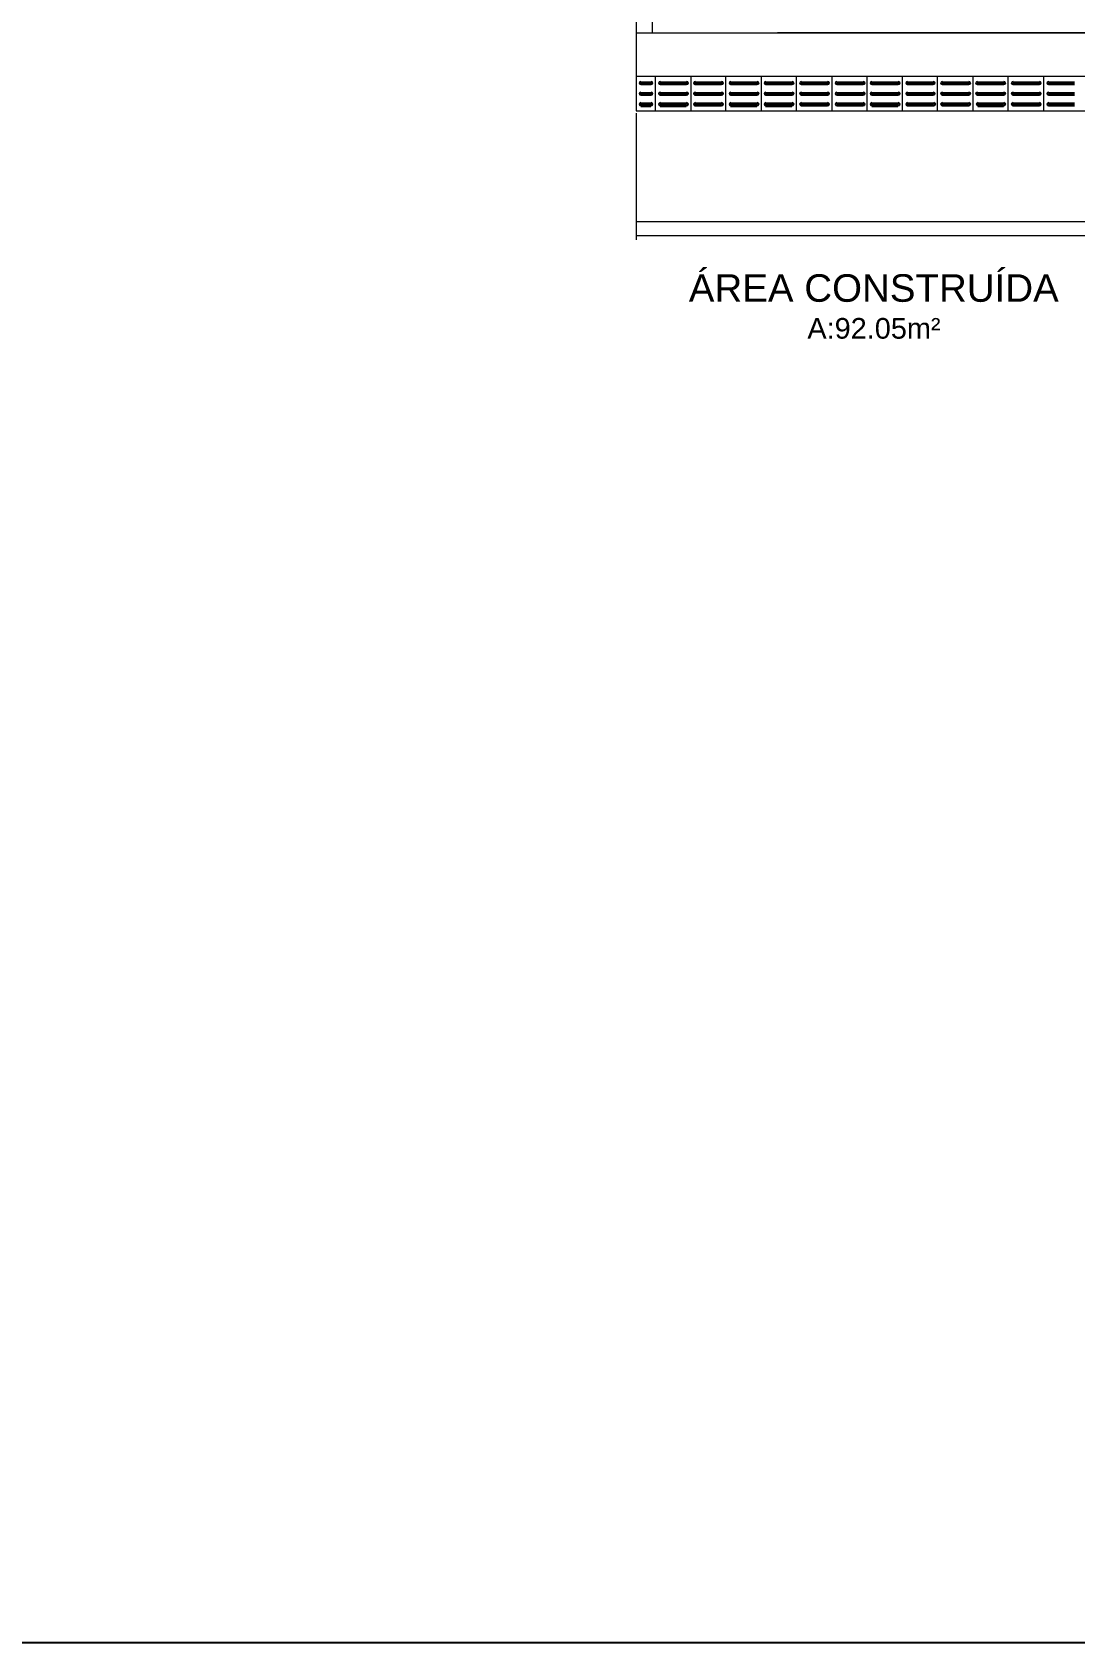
# Model space of a CAD drawing. Header units: millimetres. Extents: x 21 to 236, y 15 to 64.
# Drawn here: x 183.73 to 191.3, y 15.27 to 26.97 of the extents above; entities that cross this region are included whole.
import ezdxf

# ---------------------------------------------------------------- set-up
doc = ezdxf.new("R2010")
doc.units = ezdxf.units.MM
doc.linetypes.add('ELETRODUTO_TETO', pattern=[1000, 1000, 0])
for name, color, linetype in [('PDF_Calçada', 210, 'Continuous'), ('PDF_Cota', 90, 'Continuous'), ('PDF_Sinalização', 1, 'Continuous'), ('PDF_Terreno', 7, 'Continuous'), ('PDF_Text', 70, 'Continuous'), ('VIEW', 16, 'Continuous')]:
    doc.layers.add(name, color=color, linetype=linetype)
doc.styles.add('PDF Arial', font='arial.ttf')

msp = doc.modelspace()

# ---------------------------------------------------------------- linework, layer by layer
at = {"layer": 'PDF_Calçada', "lineweight": 0}
for points in [[(188.119, 26.961), (188.119, 26.644)], [(188.119, 26.377), (188.119, 25.457)]]:
    msp.add_lwpolyline(points, dxfattribs=at)
at = {"layer": 'PDF_Cota', "lineweight": 0}
for points in [[(188.237, 26.961), (197.995, 26.961)], [(192.91, 26.961), (189.144, 26.961)], [(198.122, 25.588), (188.119, 25.588)], [(198.122, 25.488), (188.119, 25.488)]]:
    msp.add_lwpolyline(points, dxfattribs=at)
at = {"layer": 'PDF_Sinalização', "color": 2, "lineweight": 0}
for points in [[(193.123, 26.644), (188.119, 26.644), (188.119, 26.395), (193.123, 26.395)], [(188.224, 26.59), (188.151, 26.59)], [(188.255, 26.644), (188.255, 26.395)], [(188.482, 26.59), (188.292, 26.59)], [(188.514, 26.644), (188.514, 26.395)], [(188.736, 26.59), (188.545, 26.59)], [(188.767, 26.644), (188.767, 26.395)], [(188.994, 26.59), (188.804, 26.59)], [(189.026, 26.644), (189.026, 26.395)], [(189.248, 26.59), (189.058, 26.59)], [(189.28, 26.644), (189.28, 26.395)], [(189.506, 26.59), (189.316, 26.59)], [(189.538, 26.644), (189.538, 26.395)], [(189.765, 26.59), (189.574, 26.59)], [(189.792, 26.644), (189.792, 26.395)], [(190.018, 26.59), (189.828, 26.59)], [(190.05, 26.644), (190.05, 26.395)], [(190.272, 26.59), (190.086, 26.59)], [(190.304, 26.644), (190.304, 26.395)], [(190.531, 26.59), (190.34, 26.59)], [(190.562, 26.644), (190.562, 26.395)], [(190.784, 26.59), (190.594, 26.59)], [(190.816, 26.644), (190.816, 26.395)], [(191.043, 26.59), (190.852, 26.59)], [(191.074, 26.644), (191.074, 26.395)], [(191.301, 26.59), (191.111, 26.59)], [(188.224, 26.513), (188.151, 26.513)], [(188.224, 26.436), (188.151, 26.436)], [(188.482, 26.513), (188.292, 26.513)], [(188.482, 26.436), (188.292, 26.436)], [(188.736, 26.513), (188.545, 26.513)], [(188.736, 26.436), (188.545, 26.436)], [(188.994, 26.513), (188.804, 26.513)], [(188.994, 26.436), (188.804, 26.436)], [(189.248, 26.513), (189.058, 26.513)], [(189.248, 26.436), (189.058, 26.436)], [(189.506, 26.513), (189.316, 26.513)], [(189.506, 26.436), (189.316, 26.436)], [(189.765, 26.513), (189.574, 26.513)], [(189.765, 26.436), (189.574, 26.436)], [(190.018, 26.513), (189.828, 26.513)], [(190.018, 26.436), (189.828, 26.436)], [(190.272, 26.513), (190.086, 26.513)], [(190.277, 26.436), (190.086, 26.436)], [(190.531, 26.513), (190.34, 26.513)], [(190.531, 26.436), (190.34, 26.436)], [(190.784, 26.513), (190.594, 26.513)], [(190.784, 26.436), (190.599, 26.436)], [(191.043, 26.513), (190.852, 26.513)], [(191.043, 26.436), (190.852, 26.436)], [(191.301, 26.513), (191.111, 26.513)], [(191.301, 26.436), (191.111, 26.436)]]:
    msp.add_lwpolyline(points, dxfattribs=at)
for points in [[(188.153, 26.608, 0.999999), (188.153, 26.585, -0.999999)], [(188.226, 26.585, 0.999999), (188.226, 26.608, -0.999999)], [(188.226, 26.59, 0.999999), (188.226, 26.603, -0.999999)], [(188.294, 26.608, 0.999999), (188.294, 26.585, -0.999999)], [(188.484, 26.585, 0.999999), (188.484, 26.608, -0.999999)], [(188.484, 26.59, 0.999999), (188.484, 26.603, -0.999999)], [(188.548, 26.608, 0.999999), (188.548, 26.585, -0.999999)], [(188.738, 26.585, 0.999999), (188.738, 26.608, -0.999999)], [(188.738, 26.59, 0.999999), (188.738, 26.603, -0.999999)], [(188.806, 26.608, 0.999999), (188.806, 26.585, -0.999999)], [(188.996, 26.585, 0.999999), (188.996, 26.608, -0.999999)], [(188.996, 26.59, 0.999999), (188.996, 26.603, -0.999999)], [(189.06, 26.608, 0.999999), (189.06, 26.585, -0.999999)], [(189.25, 26.585, 0.999999), (189.25, 26.608, -0.999999)], [(189.25, 26.59, 0.999999), (189.25, 26.603, -0.999999)], [(189.318, 26.608, 0.999999), (189.318, 26.585, -0.999999)], [(189.509, 26.585, 0.999999), (189.508, 26.608, -0.999999)], [(189.509, 26.59, 0.999999), (189.508, 26.603, -0.999999)], [(189.576, 26.608, 0.999999), (189.577, 26.585, -0.999999)], [(189.767, 26.585, 0.999999), (189.767, 26.608, -0.999999)], [(189.767, 26.59, 0.999999), (189.767, 26.603, -0.999999)], [(189.83, 26.608, 0.999999), (189.83, 26.585, -0.999999)], [(190.021, 26.585, 0.999999), (190.021, 26.608, -0.999999)], [(190.021, 26.59, 0.999999), (190.021, 26.603, -0.999999)], [(190.089, 26.608, 0.999999), (190.089, 26.585, -0.999999)], [(190.275, 26.585, 0.999999), (190.274, 26.608, -0.999999)], [(190.274, 26.59, 0.999999), (190.274, 26.603, -0.999999)], [(190.342, 26.608, 0.999999), (190.342, 26.585, -0.999999)], [(190.533, 26.585, 0.999999), (190.533, 26.608, -0.999999)], [(190.533, 26.59, 0.999999), (190.533, 26.603, -0.999999)], [(190.596, 26.608, 0.999999), (190.596, 26.585, -0.999999)], [(190.787, 26.585, 0.999999), (190.787, 26.608, -0.999999)], [(190.787, 26.59, 0.999999), (190.787, 26.603, -0.999999)], [(190.855, 26.608, 0.999999), (190.855, 26.585, -0.999999)], [(191.045, 26.585, 0.999999), (191.045, 26.608, -0.999999)], [(191.045, 26.59, 0.999999), (191.045, 26.603, -0.999999)], [(191.113, 26.608, 0.999999), (191.113, 26.585, -0.999999)], [(188.153, 26.531, 0.999999), (188.153, 26.508, -0.999999)], [(188.153, 26.454, 0.999999), (188.153, 26.431, -0.999999)], [(188.226, 26.508, 0.999999), (188.226, 26.531, -0.999999)], [(188.226, 26.513, 0.999999), (188.226, 26.526, -0.999999)], [(188.226, 26.431, 0.999999), (188.226, 26.454, -0.999999)], [(188.226, 26.436, 0.999999), (188.226, 26.449, -0.999999)], [(188.294, 26.531, 0.999999), (188.294, 26.508, -0.999999)], [(188.294, 26.454, 0.999999), (188.294, 26.431, -0.999999)], [(188.484, 26.508, 0.999999), (188.484, 26.531, -0.999999)], [(188.484, 26.513, 0.999999), (188.484, 26.526, -0.999999)], [(188.484, 26.431, 0.999999), (188.484, 26.454, -0.999999)], [(188.484, 26.436, 0.999999), (188.484, 26.449, -0.999999)], [(188.548, 26.531, 0.999999), (188.548, 26.508, -0.999999)], [(188.548, 26.454, 0.999999), (188.548, 26.431, -0.999999)], [(188.738, 26.508, 0.999999), (188.738, 26.531, -0.999999)], [(188.738, 26.513, 0.999999), (188.738, 26.526, -0.999999)], [(188.738, 26.431, 0.999999), (188.738, 26.454, -0.999999)], [(188.738, 26.436, 0.999999), (188.738, 26.449, -0.999999)], [(188.806, 26.531, 0.999999), (188.806, 26.508, -0.999999)], [(188.806, 26.454, 0.999999), (188.806, 26.431, -0.999999)], [(188.996, 26.508, 0.999999), (188.996, 26.531, -0.999999)], [(188.996, 26.513, 0.999999), (188.996, 26.526, -0.999999)], [(188.996, 26.431, 0.999999), (188.996, 26.454, -0.999999)], [(188.996, 26.436, 0.999999), (188.996, 26.449, -0.999999)], [(189.06, 26.531, 0.999999), (189.06, 26.508, -0.999999)], [(189.06, 26.454, 0.999999), (189.06, 26.431, -0.999999)], [(189.25, 26.508, 0.999999), (189.25, 26.531, -0.999999)], [(189.25, 26.513, 0.999999), (189.25, 26.526, -0.999999)], [(189.25, 26.431, 0.999999), (189.25, 26.454, -0.999999)], [(189.25, 26.436, 0.999999), (189.25, 26.449, -0.999999)], [(189.318, 26.531, 0.999999), (189.318, 26.508, -0.999999)], [(189.318, 26.454, 0.999999), (189.318, 26.431, -0.999999)], [(189.509, 26.508, 0.999999), (189.508, 26.531, -0.999999)], [(189.509, 26.513, 0.999999), (189.508, 26.526, -0.999999)], [(189.509, 26.431, 0.999999), (189.508, 26.454, -0.999999)], [(189.509, 26.436, 0.999999), (189.508, 26.449, -0.999999)], [(189.576, 26.531, 0.999999), (189.577, 26.508, -0.999999)], [(189.576, 26.454, 0.999999), (189.577, 26.431, -0.999999)], [(189.767, 26.508, 0.999999), (189.767, 26.531, -0.999999)], [(189.767, 26.513, 0.999999), (189.767, 26.526, -0.999999)], [(189.767, 26.431, 0.999999), (189.767, 26.454, -0.999999)], [(189.767, 26.436, 0.999999), (189.767, 26.449, -0.999999)], [(189.83, 26.531, 0.999999), (189.83, 26.508, -0.999999)], [(189.83, 26.454, 0.999999), (189.83, 26.431, -0.999999)], [(190.021, 26.508, 0.999999), (190.021, 26.531, -0.999999)], [(190.021, 26.513, 0.999999), (190.021, 26.526, -0.999999)], [(190.021, 26.431, 0.999999), (190.021, 26.454, -0.999999)], [(190.021, 26.436, 0.999999), (190.021, 26.449, -0.999999)], [(190.089, 26.531, 0.999999), (190.089, 26.508, -0.999999)], [(190.089, 26.454, 0.999999), (190.089, 26.431, -0.999999)], [(190.275, 26.508, 0.999999), (190.274, 26.531, -0.999999)], [(190.274, 26.513, 0.999999), (190.274, 26.526, -0.999999)], [(190.279, 26.431, 0.999999), (190.279, 26.454, -0.999999)], [(190.279, 26.436, 0.999999), (190.279, 26.449, -0.999999)], [(190.342, 26.531, 0.999999), (190.342, 26.508, -0.999999)], [(190.342, 26.454, 0.999999), (190.342, 26.431, -0.999999)], [(190.533, 26.508, 0.999999), (190.533, 26.531, -0.999999)], [(190.533, 26.513, 0.999999), (190.533, 26.526, -0.999999)], [(190.533, 26.431, 0.999999), (190.533, 26.454, -0.999999)], [(190.533, 26.436, 0.999999), (190.533, 26.449, -0.999999)], [(190.596, 26.531, 0.999999), (190.596, 26.508, -0.999999)], [(190.601, 26.454, 0.999999), (190.601, 26.431, -0.999999)], [(190.787, 26.508, 0.999999), (190.787, 26.531, -0.999999)], [(190.787, 26.513, 0.999999), (190.787, 26.526, -0.999999)], [(190.787, 26.431, 0.999999), (190.787, 26.454, -0.999999)], [(190.787, 26.436, 0.999999), (190.787, 26.449, -0.999999)], [(190.855, 26.531, 0.999999), (190.855, 26.508, -0.999999)], [(190.855, 26.454, 0.999999), (190.855, 26.431, -0.999999)], [(191.045, 26.508, 0.999999), (191.045, 26.531, -0.999999)], [(191.045, 26.513, 0.999999), (191.045, 26.526, -0.999999)], [(191.045, 26.431, 0.999999), (191.045, 26.454, -0.999999)], [(191.045, 26.436, 0.999999), (191.045, 26.449, -0.999999)], [(191.113, 26.531, 0.999999), (191.113, 26.508, -0.999999)], [(191.113, 26.454, 0.999999), (191.113, 26.431, -0.999999)]]:
    msp.add_lwpolyline(points, format="xyb", close=True, dxfattribs=at)
for points in [[(188.151, 26.603), (188.224, 26.603)], [(188.224, 26.599), (188.151, 26.599)], [(188.224, 26.585), (188.151, 26.585)], [(188.292, 26.603), (188.482, 26.603)], [(188.482, 26.599), (188.292, 26.599)], [(188.482, 26.585), (188.292, 26.585)], [(188.545, 26.603), (188.736, 26.603)], [(188.736, 26.599), (188.545, 26.599)], [(188.736, 26.585), (188.545, 26.585)], [(188.804, 26.603), (188.994, 26.603)], [(188.994, 26.599), (188.804, 26.599)], [(188.994, 26.585), (188.804, 26.585)], [(189.058, 26.603), (189.248, 26.603)], [(189.248, 26.599), (189.058, 26.599)], [(189.248, 26.585), (189.058, 26.585)], [(189.316, 26.603), (189.506, 26.603)], [(189.506, 26.599), (189.316, 26.599)], [(189.506, 26.585), (189.316, 26.585)], [(189.574, 26.603), (189.765, 26.603)], [(189.765, 26.599), (189.574, 26.599)], [(189.765, 26.585), (189.574, 26.585)], [(189.828, 26.603), (190.018, 26.603)], [(190.018, 26.599), (189.828, 26.599)], [(190.018, 26.585), (189.828, 26.585)], [(190.086, 26.603), (190.272, 26.603)], [(190.272, 26.599), (190.086, 26.599)], [(190.272, 26.585), (190.086, 26.585)], [(190.34, 26.603), (190.531, 26.603)], [(190.531, 26.599), (190.34, 26.599)], [(190.531, 26.585), (190.34, 26.585)], [(190.594, 26.603), (190.784, 26.603)], [(190.784, 26.599), (190.594, 26.599)], [(190.784, 26.585), (190.594, 26.585)], [(190.852, 26.603), (191.043, 26.603)], [(191.043, 26.599), (190.852, 26.599)], [(191.043, 26.585), (190.852, 26.585)], [(191.111, 26.603), (191.301, 26.603)], [(191.301, 26.599), (191.111, 26.599)], [(191.301, 26.585), (191.111, 26.585)], [(188.151, 26.526), (188.224, 26.526)], [(188.224, 26.522), (188.151, 26.522)], [(188.224, 26.508), (188.151, 26.508)], [(188.151, 26.449), (188.224, 26.449)], [(188.224, 26.445), (188.151, 26.445)], [(188.292, 26.526), (188.482, 26.526)], [(188.482, 26.522), (188.292, 26.522)], [(188.482, 26.508), (188.292, 26.508)], [(188.292, 26.449), (188.482, 26.449)], [(188.482, 26.445), (188.292, 26.445)], [(188.545, 26.526), (188.736, 26.526)], [(188.736, 26.522), (188.545, 26.522)], [(188.736, 26.508), (188.545, 26.508)], [(188.545, 26.449), (188.736, 26.449)], [(188.736, 26.445), (188.545, 26.445)], [(188.736, 26.431), (188.545, 26.431)], [(188.804, 26.526), (188.994, 26.526)], [(188.994, 26.522), (188.804, 26.522)], [(188.994, 26.508), (188.804, 26.508)], [(188.804, 26.449), (188.994, 26.449)], [(188.994, 26.445), (188.804, 26.445)], [(189.058, 26.526), (189.248, 26.526)], [(189.248, 26.522), (189.058, 26.522)], [(189.248, 26.508), (189.058, 26.508)], [(189.058, 26.449), (189.248, 26.449)], [(189.248, 26.445), (189.058, 26.445)], [(189.316, 26.526), (189.506, 26.526)], [(189.506, 26.522), (189.316, 26.522)], [(189.506, 26.508), (189.316, 26.508)], [(189.316, 26.449), (189.506, 26.449)], [(189.506, 26.445), (189.316, 26.445)], [(189.506, 26.431), (189.316, 26.431)], [(189.574, 26.526), (189.765, 26.526)], [(189.765, 26.522), (189.574, 26.522)], [(189.765, 26.508), (189.574, 26.508)], [(189.574, 26.449), (189.765, 26.449)], [(189.765, 26.445), (189.574, 26.445)], [(189.765, 26.431), (189.574, 26.431)], [(189.828, 26.526), (190.018, 26.526)], [(190.018, 26.522), (189.828, 26.522)], [(190.018, 26.508), (189.828, 26.508)], [(189.828, 26.449), (190.018, 26.449)], [(190.018, 26.445), (189.828, 26.445)], [(190.086, 26.526), (190.272, 26.526)], [(190.272, 26.522), (190.086, 26.522)], [(190.272, 26.508), (190.086, 26.508)], [(190.086, 26.449), (190.277, 26.449)], [(190.277, 26.445), (190.086, 26.445)], [(190.277, 26.431), (190.086, 26.431)], [(190.34, 26.526), (190.531, 26.526)], [(190.531, 26.522), (190.34, 26.522)], [(190.531, 26.508), (190.34, 26.508)], [(190.34, 26.449), (190.531, 26.449)], [(190.531, 26.445), (190.34, 26.445)], [(190.531, 26.431), (190.34, 26.431)], [(190.594, 26.526), (190.784, 26.526)], [(190.784, 26.522), (190.594, 26.522)], [(190.784, 26.508), (190.594, 26.508)], [(190.599, 26.449), (190.784, 26.449)], [(190.784, 26.445), (190.599, 26.445)], [(190.852, 26.526), (191.043, 26.526)], [(191.043, 26.522), (190.852, 26.522)], [(191.043, 26.508), (190.852, 26.508)], [(190.852, 26.449), (191.043, 26.449)], [(191.043, 26.445), (190.852, 26.445)], [(191.043, 26.431), (190.852, 26.431)], [(191.111, 26.526), (191.301, 26.526)], [(191.301, 26.522), (191.111, 26.522)], [(191.301, 26.508), (191.111, 26.508)], [(191.111, 26.449), (191.301, 26.449)], [(191.301, 26.445), (191.111, 26.445)], [(191.301, 26.431), (191.111, 26.431)], [(188.224, 26.427), (188.151, 26.427)], [(188.482, 26.427), (188.292, 26.427)], [(188.994, 26.427), (188.804, 26.427)], [(189.248, 26.427), (189.058, 26.427)], [(190.018, 26.427), (189.828, 26.427)], [(190.784, 26.427), (190.599, 26.427)]]:
    msp.add_lwpolyline(points, close=True, dxfattribs=at)
for centre in [(188.153, 26.597), (188.294, 26.597), (188.548, 26.597), (188.806, 26.597), (189.06, 26.597), (189.318, 26.597), (189.576, 26.597), (189.83, 26.597), (190.089, 26.597), (190.342, 26.597), (190.596, 26.597), (190.855, 26.597), (191.113, 26.597), (188.153, 26.52), (188.153, 26.443), (188.294, 26.52), (188.294, 26.443), (188.548, 26.52), (188.548, 26.443), (188.806, 26.52), (188.806, 26.443), (189.06, 26.52), (189.06, 26.443), (189.318, 26.52), (189.318, 26.443), (189.576, 26.52), (189.576, 26.443), (189.83, 26.52), (189.83, 26.443), (190.089, 26.52), (190.089, 26.443), (190.342, 26.52), (190.342, 26.443), (190.596, 26.52), (190.601, 26.443), (190.855, 26.52), (190.855, 26.443), (191.113, 26.52), (191.113, 26.443)]:
    msp.add_arc(centre, 0.0068, 90.1869, 270.1867, dxfattribs=at)
at = {"layer": 'PDF_Terreno', "lineweight": 9}
msp.add_lwpolyline([(188.237, 26.961), (188.237, 51.849), (197.995, 51.849), (197.995, 35.097), (197.995, 26.961), (198.118, 26.961), (198.118, 51.971), (188.119, 51.971), (188.119, 26.961), (188.237, 26.961), (188.237, 32.704)], dxfattribs=at)
at = {"layer": 'VIEW', "linetype": 'ELETRODUTO_TETO'}
msp.add_lwpolyline([(181.813, 59.391), (236.384, 59.391), (236.384, 15.27), (181.813, 15.27)], close=True, dxfattribs=at)

# ---------------------------------------------------------------- texts
at = {"layer": 'PDF_Text', "attachment_point": 7, "style": 'PDF Arial'}
for s, insert, char_height in [('ÁREA CONSTRUÍDA', (188.5, 25.005), 0.20005), ('A:92.05m²', (189.361, 24.738), 0.15)]:
    msp.add_mtext(s, dxfattribs=dict(at, insert=insert, char_height=char_height))

doc.saveas('drawing.dxf')
